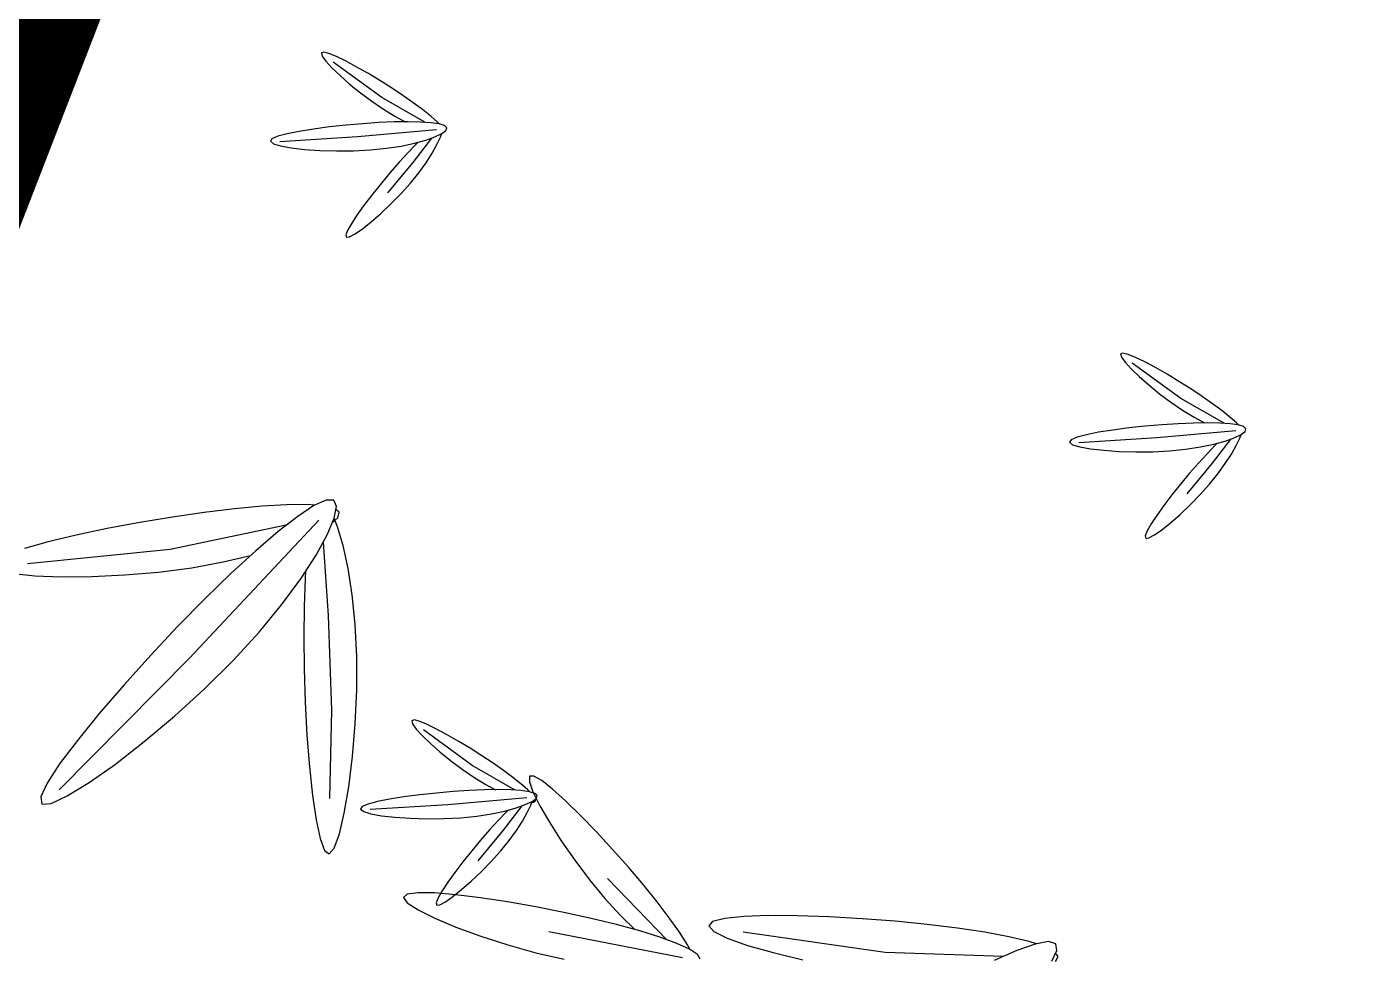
# Model space of a CAD drawing. Extents: x 302512 to 1034855, y -184136 to 410364.
# Drawn here: x 554503 to 558087, y 9882 to 12404 of the extents above; entities that cross this region are included whole.
import ezdxf

# ---------------------------------------------------------------- set-up
doc = ezdxf.new("R2010")
doc.units = 0
doc.header["$MEASUREMENT"] = 0
doc.linetypes.add('DASHED2', pattern=[0.375, 0.25, -0.125])
for name, color, linetype in [('PUB_TEXT', 7, 'Continuous'), ('坐椅', 7, 'Continuous'), ('树', 80, 'Continuous'), ('绿化', 97, 'Continuous'), ('绿地', 3, 'Continuous')]:
    doc.layers.add(name, color=color, linetype=linetype)
doc.styles.add('DIM_FONT', font='SIMPLEX.shx', dxfattribs={"width": 0.8})

# ---------------------------------------------------------------- blocks, each defined once
blk = doc.blocks.new('_F43BVI')
at = {"layer": '绿地'}
for p, q in [((-0.6254, 0.912), (-0.6301, 0.9103)), ((-0.6209, 0.9073), (-0.6254, 0.912)), ((-0.6469, 0.8927), (-0.652, 0.8856)), ((-0.652, 0.8856), (-0.6643, 0.8655)), ((-0.6643, 0.8655), (-0.6776, 0.8409)), ((-0.6448, 0.8527), (-0.6909, 0.7259)), ((-0.6776, 0.8409), (-0.6918, 0.8126)), ((-0.6918, 0.8126), (-0.7064, 0.7813)), ((-0.7064, 0.7813), (-0.7212, 0.7477)), ((-0.7212, 0.7477), (-0.7357, 0.7126)), ((-0.6909, 0.7259), (-0.7631, 0.5792)), ((-0.7357, 0.7126), (-0.7494, 0.6774)), ((-0.7494, 0.6774), (-0.7617, 0.6436)), ((-0.7617, 0.6436), (-0.7721, 0.6124)), ((-0.7304, 0.6042), (-0.7122, 0.6338)), ((-0.7721, 0.6124), (-0.7799, 0.5854)), ((-0.7473, 0.579), (-0.7304, 0.6042)), ((-0.7799, 0.5854), (-0.7845, 0.564)), ((-0.7623, 0.5597), (-0.7473, 0.579)), ((-0.7845, 0.564), (-0.7855, 0.5497)), ((-0.7742, 0.5475), (-0.7623, 0.5597)), ((-0.7855, 0.5497), (-0.7821, 0.5439)), ((-0.7821, 0.5439), (-0.7742, 0.5475)), ((-0.7691, 0.5143), (-0.7855, 0.51)), ((-0.7629, 0.5154), (-0.7691, 0.5143)), ((-0.7568, 0.5043), (-0.8323, 0.3687)), ((-0.8048, 0.504), (-0.8263, 0.4965)), ((-0.7855, 0.51), (-0.8048, 0.504)), ((-0.8495, 0.4876), (-0.874, 0.4776)), ((-0.7819, 0.4936), (-0.8692, 0.4511)), ((-0.8263, 0.4965), (-0.8495, 0.4876)), ((-0.874, 0.4776), (-0.899, 0.4667)), ((-0.9237, 0.4554), (-0.9471, 0.444)), ((-0.899, 0.4667), (-0.9237, 0.4554)), ((-0.8247, 0.4519), (-0.8042, 0.4624)), ((-0.9471, 0.444), (-0.968, 0.433)), ((-0.8742, 0.431), (-0.8486, 0.441)), ((-0.8486, 0.441), (-0.8247, 0.4519)), ((-0.9856, 0.423), (-0.9987, 0.4143)), ((-0.968, 0.433), (-0.9856, 0.423)), ((-0.9005, 0.4219), (-0.8742, 0.431)), ((-0.9987, 0.4143), (-1.0063, 0.4073)), ((-0.9719, 0.4034), (-0.9506, 0.4079)), ((-0.9506, 0.4079), (-0.9264, 0.4142)), ((-0.9264, 0.4142), (-0.9005, 0.4219)), ((-1.0063, 0.4073), (-1.0075, 0.4026)), ((-1.0075, 0.4026), (-1.0016, 0.4005)), ((-0.9938, 0.3957), (-1.0023, 0.3906)), ((-1.0016, 0.4005), (-0.9894, 0.4008)), ((-0.9905, 0.3973), (-0.9938, 0.3957)), ((-0.9894, 0.4008), (-0.9719, 0.4034)), ((-0.9787, 0.4003), (-0.9808, 0.4006)), ((-0.9758, 0.3938), (-0.9794, 0.3965)), ((-0.9791, 0.3942), (-0.978, 0.3977)), ((-0.978, 0.3977), (-0.9787, 0.4003)), ((-0.9691, 0.3874), (-0.9758, 0.3938)), ((-0.9976, 0.3821), (-1.0396, 0.3441)), ((-1.0121, 0.3842), (-1.0229, 0.3764)), ((-1.0023, 0.3906), (-1.0121, 0.3842)), ((-0.9853, 0.3921), (-1.0056, 0.3039)), ((-0.9782, 0.3839), (-0.9585, 0.3549)), ((-0.9615, 0.3791), (-0.9691, 0.3874)), ((-0.9534, 0.3692), (-0.9615, 0.3791)), ((-1.0345, 0.3677), (-1.0466, 0.3581)), ((-1.0229, 0.3764), (-1.0345, 0.3677)), ((-0.9784, 0.3677), (-0.9769, 0.3646)), ((-0.9769, 0.3646), (-0.9707, 0.3528)), ((-0.9451, 0.3577), (-0.9534, 0.3692)), ((-1.0589, 0.348), (-1.0709, 0.3376)), ((-1.0466, 0.3581), (-1.0589, 0.348)), ((-1.0264, 0.3418), (-1.0148, 0.3517)), ((-1.0148, 0.3517), (-1.005, 0.361)), ((-0.9707, 0.3528), (-0.9635, 0.3402)), ((-0.9585, 0.3549), (-0.9342, 0.3165)), ((-0.9367, 0.3448), (-0.9451, 0.3577)), ((-1.0396, 0.3441), (-1.0953, 0.3039)), ((-1.0709, 0.3376), (-1.0821, 0.3274)), ((-1.0392, 0.332), (-1.0264, 0.3418)), ((-0.9635, 0.3402), (-0.9556, 0.327)), ((-0.9287, 0.3309), (-0.9367, 0.3448)), ((-1.0921, 0.3179), (-1.1003, 0.3094)), ((-1.0821, 0.3274), (-1.0921, 0.3179)), ((-1.0657, 0.3141), (-1.0524, 0.3226)), ((-1.0524, 0.3226), (-1.0392, 0.332)), ((-0.9556, 0.327), (-0.9471, 0.3135)), ((-0.9212, 0.3166), (-0.9287, 0.3309)), ((-1.1062, 0.3024), (-1.1094, 0.2973)), ((-1.1003, 0.3094), (-1.1062, 0.3024)), ((-1.0895, 0.3007), (-1.0782, 0.3067)), ((-1.0782, 0.3067), (-1.0657, 0.3141)), ((-1.0056, 0.3039), (-1.0278, 0.218)), ((-0.9471, 0.3135), (-0.9384, 0.3002)), ((-0.9144, 0.3023), (-0.9212, 0.3166)), ((-0.9087, 0.2889), (-0.9144, 0.3023)), ((-1.3608, 0.2896), (-1.3651, 0.2869)), ((-1.3554, 0.2862), (-1.3608, 0.2896)), ((-1.1094, 0.2973), (-1.1093, 0.2945)), ((-1.1093, 0.2945), (-1.1056, 0.2942)), ((-1.1056, 0.2942), (-1.0988, 0.2964)), ((-1.0988, 0.2964), (-1.0895, 0.3007)), ((-0.9384, 0.3002), (-0.9298, 0.2878)), ((-0.9298, 0.2878), (-0.9217, 0.2766)), ((-0.9042, 0.277), (-0.9087, 0.2889)), ((-1.3455, 0.2827), (-1.3561, 0.2819)), ((-1.352, 0.2784), (-1.3554, 0.2862)), ((-1.3234, 0.2821), (-1.3455, 0.2827)), ((-1.2968, 0.2794), (-1.3234, 0.2821)), ((-1.2666, 0.2745), (-1.2968, 0.2794)), ((-1.2335, 0.2673), (-1.2666, 0.2745)), ((-0.9217, 0.2766), (-0.9143, 0.2674)), ((-0.9012, 0.2672), (-0.9042, 0.277)), ((-1.3804, 0.2576), (-1.3875, 0.2351)), ((-1.3771, 0.2657), (-1.3804, 0.2576)), ((-1.3595, 0.2647), (-1.2557, 0.0758)), ((-1.334, 0.2615), (-1.253, 0.241)), ((-1.1984, 0.2578), (-1.2335, 0.2673)), ((-1.1621, 0.2459), (-1.1984, 0.2578)), ((-0.9143, 0.2674), (-0.9081, 0.2606)), ((-0.9081, 0.2606), (-0.9035, 0.2568)), ((-0.9035, 0.2568), (-0.9007, 0.2565)), ((-0.9, 0.2601), (-0.9012, 0.2672)), ((-0.9007, 0.2565), (-0.9, 0.2601)), ((-1.1259, 0.2322), (-1.1621, 0.2459)), ((-1.3875, 0.2351), (-1.3946, 0.2081)), ((-1.3655, 0.2274), (-1.38, 0.0933)), ((-1.3088, 0.2323), (-1.301, 0.2291)), ((-1.301, 0.2291), (-1.2713, 0.2182)), ((-1.253, 0.241), (-1.1491, 0.2114)), ((-1.0914, 0.2176), (-1.1259, 0.2322)), ((-1.2713, 0.2182), (-1.2386, 0.2071)), ((-1.1491, 0.2114), (-1.054, 0.1778)), ((-1.0599, 0.2029), (-1.0914, 0.2176)), ((-1.3946, 0.2081), (-1.4016, 0.1772)), ((-1.2386, 0.2071), (-1.2036, 0.1962)), ((-1.033, 0.1888), (-1.0599, 0.2029)), ((-1.2036, 0.1962), (-1.1671, 0.1856)), ((-1.1671, 0.1856), (-1.1307, 0.1759)), ((-1.0122, 0.1761), (-1.033, 0.1888)), ((-1.4016, 0.1772), (-1.4083, 0.1433)), ((-1.348, 0.1462), (-1.3453, 0.1781)), ((-1.1307, 0.1759), (-1.0956, 0.1674)), ((-1.0956, 0.1674), (-1.0635, 0.1605)), ((-0.9988, 0.1656), (-1.0122, 0.1761)), ((-1.0635, 0.1605), (-1.0358, 0.1558)), ((-1.0358, 0.1558), (-1.0141, 0.1535)), ((-1.0141, 0.1535), (-0.9997, 0.1541)), ((-0.9997, 0.1541), (-0.9943, 0.1581)), ((-0.9943, 0.1581), (-0.9988, 0.1656)), ((-1.4083, 0.1433), (-1.4146, 0.1072)), ((-1.3529, 0.1101), (-1.348, 0.1462)), ((-1.4146, 0.1072), (-1.4203, 0.0697)), ((-1.3599, 0.0725), (-1.3529, 0.1101)), ((-1.38, 0.0933), (-1.4151, -0.0664)), ((-1.2557, 0.0758), (-1.1591, -0.1119)), ((-1.4203, 0.0697), (-1.4252, 0.0322)), ((-1.3687, 0.0349), (-1.3599, 0.0725)), ((-1.4252, 0.0322), (-1.429, -0.0036)), ((-1.3787, -0.0013), (-1.3687, 0.0349)), ((-1.429, -0.0036), (-1.4317, -0.0364)), ((-1.3892, -0.0344), (-1.3787, -0.0013)), ((-1.4317, -0.0364), (-1.4328, -0.0644)), ((-1.3997, -0.0629), (-1.3892, -0.0344)), ((-1.4095, -0.0852), (-1.3997, -0.0629)), ((1.249, -0.6635), (1.2405, -0.6685)), ((1.2523, -0.6619), (1.249, -0.6635)), ((1.267, -0.6654), (1.2634, -0.6627)), ((1.2452, -0.6771), (1.2032, -0.7151)), ((1.2307, -0.675), (1.2199, -0.6827)), ((1.2405, -0.6685), (1.2307, -0.675)), ((1.2576, -0.6671), (1.2373, -0.7553)), ((1.2646, -0.6753), (1.2843, -0.7043)), ((1.2737, -0.6718), (1.267, -0.6654)), ((1.2813, -0.6801), (1.2737, -0.6718)), ((1.2083, -0.6915), (1.1962, -0.7011)), ((1.2199, -0.6827), (1.2083, -0.6915)), ((1.2644, -0.6915), (1.2659, -0.6946)), ((1.2894, -0.69), (1.2813, -0.6801)), ((1.2977, -0.7015), (1.2894, -0.69)), ((1.1962, -0.7011), (1.1839, -0.7112)), ((1.2164, -0.7174), (1.228, -0.7075)), ((1.228, -0.7075), (1.2378, -0.6982)), ((1.2659, -0.6946), (1.2722, -0.7063)), ((1.2722, -0.7063), (1.2793, -0.719)), ((1.2843, -0.7043), (1.3086, -0.7426)), ((1.3061, -0.7143), (1.2977, -0.7015)), ((1.2032, -0.7151), (1.1475, -0.7553)), ((1.1719, -0.7216), (1.1607, -0.7317)), ((1.1839, -0.7112), (1.1719, -0.7216)), ((1.2037, -0.7272), (1.2164, -0.7174)), ((1.2793, -0.719), (1.2872, -0.7322)), ((1.3141, -0.7282), (1.3061, -0.7143)), ((1.1607, -0.7317), (1.1507, -0.7413)), ((1.1771, -0.7451), (1.1904, -0.7365)), ((1.1904, -0.7365), (1.2037, -0.7272)), ((1.2872, -0.7322), (1.2957, -0.7457)), ((1.3216, -0.7426), (1.3141, -0.7282)), ((1.1425, -0.7497), (1.1366, -0.7568)), ((1.1507, -0.7413), (1.1425, -0.7497)), ((1.1533, -0.7585), (1.1646, -0.7525)), ((1.1646, -0.7525), (1.1771, -0.7451)), ((1.2957, -0.7457), (1.3044, -0.759)), ((1.3284, -0.7569), (1.3216, -0.7426)), ((1.1366, -0.7568), (1.1334, -0.7619)), ((1.1334, -0.7619), (1.1335, -0.7647)), ((1.1335, -0.7647), (1.1372, -0.7649)), ((1.1372, -0.7649), (1.144, -0.7628)), ((1.144, -0.7628), (1.1533, -0.7585)), ((1.2373, -0.7553), (1.215, -0.8412)), ((1.3044, -0.759), (1.313, -0.7714)), ((1.3341, -0.7703), (1.3284, -0.7569)), ((1.313, -0.7714), (1.3212, -0.7825)), ((1.3212, -0.7825), (1.3285, -0.7918)), ((1.3386, -0.7822), (1.3341, -0.7703)), ((1.3416, -0.792), (1.3386, -0.7822)), ((1.3285, -0.7918), (1.3347, -0.7986)), ((1.3347, -0.7986), (1.3393, -0.8024)), ((1.3429, -0.7991), (1.3416, -0.792)), ((1.3422, -0.8027), (1.3429, -0.7991)), ((1.3393, -0.8024), (1.3422, -0.8027)), ((0.632, -1.4284), (0.6222, -1.4349)), ((0.649, -1.427), (0.6287, -1.5152)), ((0.6405, -1.4234), (0.632, -1.4284)), ((0.6438, -1.4218), (0.6405, -1.4234)), ((0.6585, -1.4253), (0.6549, -1.4226)), ((0.6652, -1.4317), (0.6585, -1.4253)), ((0.6728, -1.4399), (0.6652, -1.4317)), ((0.6367, -1.437), (0.5947, -1.475)), ((0.6114, -1.4426), (0.5998, -1.4514)), ((0.6222, -1.4349), (0.6114, -1.4426)), ((0.6561, -1.4352), (0.6758, -1.4642)), ((0.6809, -1.4499), (0.6728, -1.4399)), ((0.5877, -1.461), (0.5754, -1.4711)), ((0.5998, -1.4514), (0.5877, -1.461)), ((0.6195, -1.4674), (0.6292, -1.4581)), ((0.6559, -1.4514), (0.6574, -1.4545)), ((0.6574, -1.4545), (0.6636, -1.4662)), ((0.6892, -1.4614), (0.6809, -1.4499)), ((0.6976, -1.4742), (0.6892, -1.4614)), ((0.5947, -1.475), (0.539, -1.5152)), ((0.5754, -1.4711), (0.5634, -1.4815)), ((0.5951, -1.4871), (0.6079, -1.4773)), ((0.6079, -1.4773), (0.6195, -1.4674)), ((0.6636, -1.4662), (0.6708, -1.4789)), ((0.6708, -1.4789), (0.6787, -1.4921)), ((0.6758, -1.4642), (0.7, -1.5025)), ((0.7056, -1.4881), (0.6976, -1.4742)), ((0.5522, -1.4916), (0.5422, -1.5012)), ((0.5634, -1.4815), (0.5522, -1.4916)), ((0.5818, -1.4964), (0.5951, -1.4871)), ((0.6787, -1.4921), (0.6872, -1.5056)), ((0.7131, -1.5025), (0.7056, -1.4881)), ((0.5422, -1.5012), (0.534, -1.5096)), ((0.5561, -1.5124), (0.5686, -1.505)), ((0.5686, -1.505), (0.5818, -1.4964)), ((0.6872, -1.5056), (0.6959, -1.5188)), ((0.7199, -1.5168), (0.7131, -1.5025)), ((0.5281, -1.5167), (0.5249, -1.5218)), ((0.5249, -1.5218), (0.525, -1.5246)), ((0.534, -1.5096), (0.5281, -1.5167)), ((0.5287, -1.5248), (0.5355, -1.5227)), ((0.5355, -1.5227), (0.5448, -1.5184)), ((0.5448, -1.5184), (0.5561, -1.5124)), ((0.6287, -1.5152), (0.6065, -1.6011)), ((0.6959, -1.5188), (0.7045, -1.5313)), ((0.7256, -1.5302), (0.7199, -1.5168)), ((0.525, -1.5246), (0.5287, -1.5248)), ((0.7045, -1.5313), (0.7126, -1.5424)), ((0.7301, -1.5421), (0.7256, -1.5302)), ((0.7126, -1.5424), (0.72, -1.5517)), ((0.72, -1.5517), (0.7261, -1.5585)), ((0.7331, -1.5519), (0.7301, -1.5421)), ((0.7343, -1.559), (0.7331, -1.5519)), ((0.7261, -1.5585), (0.7308, -1.5623)), ((0.7308, -1.5623), (0.7336, -1.5626)), ((0.7336, -1.5626), (0.7343, -1.559))]:
    blk.add_line(p, q, dxfattribs=at)
for points in [[(-0.6226, 0.9034), (-0.6326, 0.9126), (-0.6402, 0.9138), (-0.645, 0.9065), (-0.647, 0.8913), (-0.6465, 0.8692), (-0.6436, 0.8411)], [(-0.7489, 0.523), (-0.755, 0.5216), (-0.7637, 0.5148), (-0.7745, 0.5031), (-0.787, 0.4871), (-0.801, 0.4673), (-0.816, 0.4445), (-0.8317, 0.4191), (-0.8478, 0.3918), (-0.8638, 0.3632), (-0.8791, 0.3344), (-0.8931, 0.3065), (-0.9052, 0.2809), (-0.9146, 0.2585), (-0.9208, 0.2406), (-0.9231, 0.2285), (-0.9208, 0.2231), (-0.9136, 0.2254), (-0.9021, 0.2346), (-0.8873, 0.2497), (-0.8702, 0.2696), (-0.8517, 0.2932), (-0.8327, 0.3194), (-0.8141, 0.3471), (-0.797, 0.3754)]]:
    blk.add_lwpolyline(points, dxfattribs=at)
for points in [[(-1.018, 0.3143), (-1.0223, 0.2957), (-1.0263, 0.277), (-1.0296, 0.2592), (-1.0322, 0.2428), (-1.0338, 0.2288), (-1.0344, 0.2178), (-1.0337, 0.2106), (-1.0316, 0.2079), (-1.0279, 0.2104), (-1.023, 0.2174), (-1.0171, 0.2283), (-1.0108, 0.2422), (-1.0042, 0.2584), (-0.9978, 0.2762), (-0.9919, 0.2947), (-0.9869, 0.3133), (-0.983, 0.3313), (-0.9803, 0.3481), (-0.9786, 0.3634), (-0.978, 0.3769), (-0.9783, 0.388), (-0.9794, 0.3965), (-0.9813, 0.4019), (-0.9839, 0.4039), (-0.9871, 0.4021), (-0.9908, 0.3969), (-0.995, 0.3885), (-0.9994, 0.3775), (-1.004, 0.3642), (-1.0088, 0.349), (-1.0135, 0.3322)], [(-1.2944, 0.0746), (-1.2725, 0.0347), (-1.2499, -0.0046), (-1.2275, -0.0416), (-1.2062, -0.0748), (-1.1869, -0.1024), (-1.1704, -0.1228), (-1.1578, -0.1345), (-1.1498, -0.1358), (-1.1472, -0.1256), (-1.1496, -0.1053), (-1.1564, -0.0768), (-1.1671, -0.042), (-1.1812, -0.0028), (-1.198, 0.039), (-1.217, 0.0813), (-1.2375, 0.1223), (-1.2591, 0.1603), (-1.281, 0.1945), (-1.3023, 0.2244), (-1.3225, 0.2493), (-1.3407, 0.2686), (-1.3561, 0.2819), (-1.368, 0.2885), (-1.3758, 0.2879), (-1.3787, 0.2796), (-1.377, 0.2644), (-1.3711, 0.2431), (-1.3616, 0.2165), (-1.3487, 0.1855), (-1.3329, 0.1509), (-1.3147, 0.1137)], [(1.2248, -0.7449), (1.2205, -0.7635), (1.2165, -0.7821), (1.2132, -0.8), (1.2106, -0.8164), (1.209, -0.8304), (1.2084, -0.8414), (1.2091, -0.8486), (1.2112, -0.8513), (1.2149, -0.8488), (1.2198, -0.8418), (1.2257, -0.8309), (1.232, -0.817), (1.2386, -0.8008), (1.245, -0.783), (1.2509, -0.7645), (1.2559, -0.7459), (1.2598, -0.7279), (1.2625, -0.7111), (1.2642, -0.6957), (1.2648, -0.6823), (1.2645, -0.6712), (1.2634, -0.6627), (1.2615, -0.6573), (1.2589, -0.6553), (1.2557, -0.6571), (1.252, -0.6623), (1.2478, -0.6706), (1.2434, -0.6817), (1.2388, -0.695), (1.2341, -0.7102), (1.2294, -0.727)], [(0.6163, -1.5048), (0.6119, -1.5234), (0.608, -1.542), (0.6047, -1.5599), (0.6021, -1.5763), (0.6004, -1.5903), (0.5999, -1.6013), (0.6006, -1.6085), (0.6027, -1.6111), (0.6064, -1.6087), (0.6113, -1.6017), (0.6171, -1.5908), (0.6235, -1.5769), (0.6301, -1.5607), (0.6365, -1.5429), (0.6424, -1.5244), (0.6474, -1.5058), (0.6513, -1.4878), (0.654, -1.471), (0.6557, -1.4556), (0.6563, -1.4422), (0.656, -1.4311), (0.6549, -1.4226), (0.653, -1.4172), (0.6504, -1.4152), (0.6472, -1.417), (0.6435, -1.4222), (0.6393, -1.4305), (0.6349, -1.4415), (0.6302, -1.4549), (0.6255, -1.4701), (0.6208, -1.4869)]]:
    blk.add_lwpolyline(points, close=True, dxfattribs=at)
at = {"style": 'DIM_FONT', "width": 0.7, "flags": 9}
for tag in ['YSIZE', 'XSIZE']:
    blk.add_attdef(tag, (0, 0), '', height=0.5, dxfattribs=at)
blk = doc.blocks.new('ZU')
at = {"layer": '绿地', "xscale": 1.5, "yscale": 1.5, "zscale": 0.001, "rotation": 260.5308552460376}
blk.add_blockref('_F43BVI', (-0.8522, 0.1655), dxfattribs=at)
blk = doc.blocks.new('A$C0B5A7686')
at = {"layer": '树', "linetype": 'ByBlock', "xscale": 640, "yscale": 640, "zscale": 640, "rotation": 151.15692544915}
blk.add_blockref('ZU', (642.8, 1492.6), dxfattribs=at)
blk = doc.blocks.new('A$C750B0621')
at = {"layer": '树'}
blk.add_blockref('A$C0B5A7686', (0, 0), dxfattribs=at)
blk = doc.blocks.new('A$C5AB93D8E')
at = {"layer": '绿化', "xscale": 0.8, "yscale": 0.8, "zscale": 0.8}
blk.add_blockref('A$C750B0621', (0, 0), dxfattribs=at)
blk = doc.blocks.new('A$C68DB62A4')
at = {"layer": '绿化', "rotation": 236.3690562220917}
blk.add_blockref('A$C5AB93D8E', (801.7, 2393.5), dxfattribs=at)
blk = doc.blocks.new('_F37GYG')
at = {"layer": '绿化', "linetype": 'ByBlock', "xscale": 0.2867748092958204, "yscale": 0.2867748092958204, "zscale": 0.2867748092958204}
blk.add_blockref('A$C68DB62A4', (-306.06, -300.5), dxfattribs=at)
at = {"style": 'DIM_FONT', "width": 0.8, "flags": 9}
for tag in ['YSIZE', 'XSIZE']:
    blk.add_attdef(tag, (0, 0), '', height=0.5, dxfattribs=at)

msp = doc.modelspace()

# ---------------------------------------------------------------- linework, layer by layer
at = {"layer": 'PUB_TEXT', "linetype": 'DASHED2', "ltscale": 11501}
msp.add_lwpolyline([(563796.8, 36592.6, 500, 500, 0), (551656.8, 5252.6, 500, 500, 0), (621476.8, -4367.4, 500, 500, 0), (623106.8, 9562.6, 500, 500, 0), (625396.8, 21632.6, 500, 500, 0), (604461.6, 30528.5, 500, 500, 0), (605476.8, 35172.6, 500, 500, 0)], format="xyseb", dxfattribs=at)

# ---------------------------------------------------------------- block references
at = {"layer": '坐椅', "xscale": 10.78272, "yscale": 10.78272, "zscale": 10.78272}
for p in [(558301.8, 14239.2), (555642.1, 7402.7)]:
    msp.add_blockref('_F37GYG', p, dxfattribs=at)

doc.saveas('drawing.dxf')
